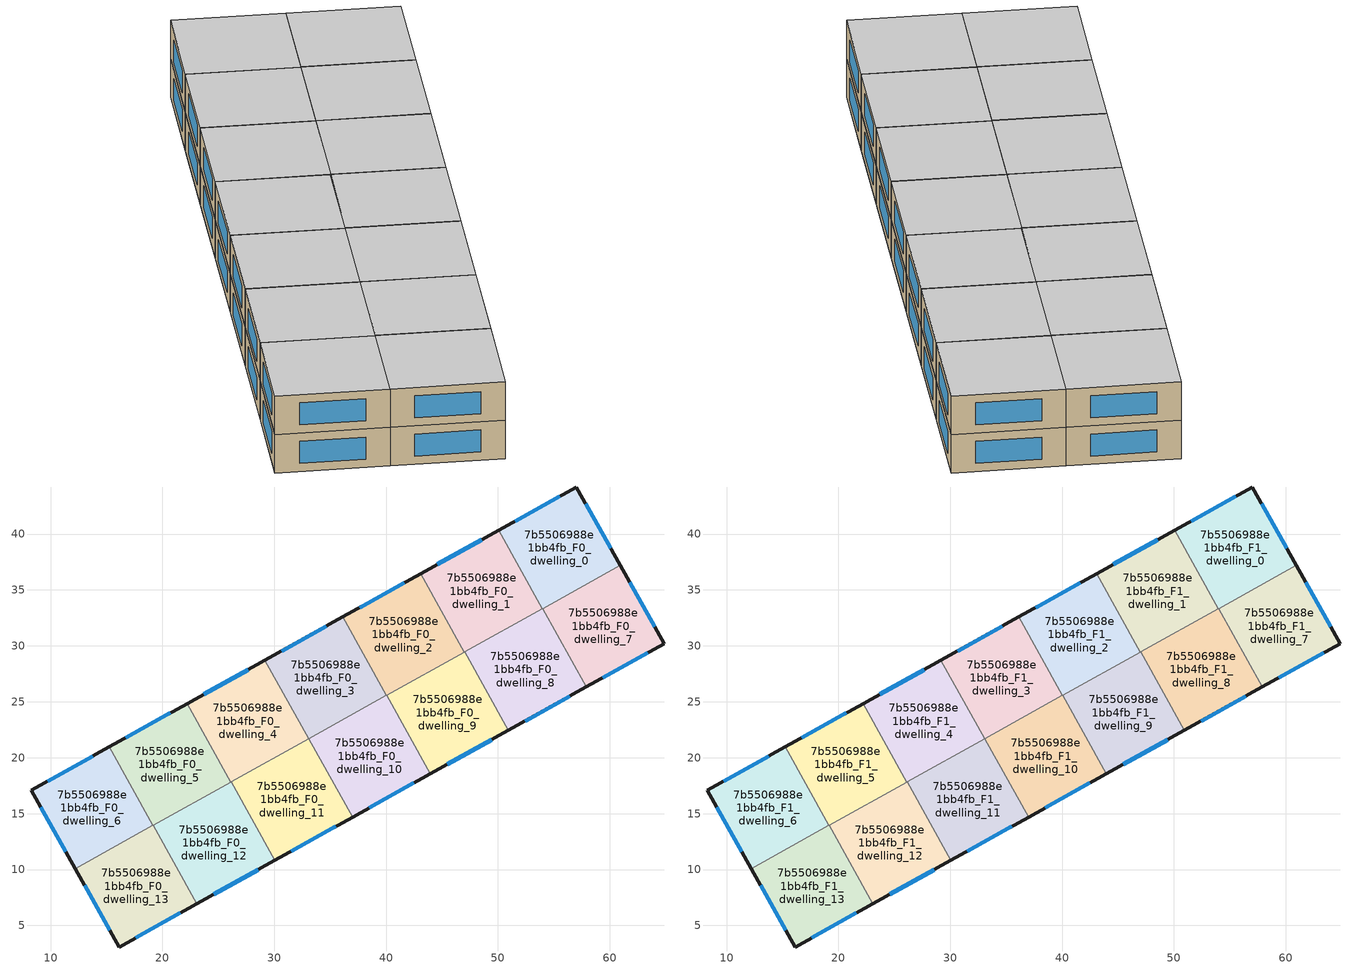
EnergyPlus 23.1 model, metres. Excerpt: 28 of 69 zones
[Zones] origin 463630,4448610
7b5506988e1bb4fb_F0_dwelling_0
 floor ground (EU_floor_Construction): 57.03,44.21 60.95,37.21 53.97,33.33 50.07,40.34 z0
 wall outside (EU_wall_Construction): 60.95,37.21 57.03,44.21 50.07,40.34 z0:3
 wall to 7b5506988e1bb4fb_F0_dwelling_1 (EU_wall_Construction): 50.07,40.34 53.97,33.33 z0:3
 wall to 7b5506988e1bb4fb_F0_dwelling_7 (EU_wall_Construction): 54,33.34 60.95,37.21 z0:3
 wall to 7b5506988e1bb4fb_F0_dwelling_8 (EU_wall_Construction): 53.97,33.33 54,33.34 z0:3
 window (EU_Window_Construction): 55.54,43.38 51.56,41.17 / 60.11,38.71 57.87,42.71 z0.64:2.36
7b5506988e1bb4fb_F0_dwelling_1
 floor ground (EU_floor_Construction): 50.07,40.34 53.97,33.33 47.01,29.45 43.1,36.46 z0
 wall outside (EU_wall_Construction): 50.07,40.34 43.1,36.46 z0:3
 wall to 7b5506988e1bb4fb_F0_dwelling_2 (EU_wall_Construction): 43.1,36.46 47.01,29.45 z0:3
 wall to 7b5506988e1bb4fb_F0_dwelling_8 (EU_wall_Construction): 47.03,29.46 53.97,33.33 z0:3
 wall to 7b5506988e1bb4fb_F0_dwelling_9 (EU_wall_Construction): 47.01,29.45 47.03,29.46 z0:3
 window (EU_Window_Construction): 48.58,39.51 44.59,37.29 z0.64:2.36
7b5506988e1bb4fb_F0_dwelling_10
 floor ground (EU_floor_Construction): 40.07,25.59 43.97,18.57 37.01,14.7 33.1,21.71 z0
 wall outside (EU_wall_Construction): 37.01,14.7 43.97,18.57 z0:3
 wall to 7b5506988e1bb4fb_F0_dwelling_9 (EU_wall_Construction): 43.97,18.57 40.07,25.59 z0:3
 wall to 7b5506988e1bb4fb_F0_dwelling_11 (EU_wall_Construction): 33.1,21.71 37.01,14.7 z0:3
 wall to 7b5506988e1bb4fb_F0_dwelling_3 (EU_wall_Construction): 40.04,25.57 33.1,21.71 z0:3
 wall to 7b5506988e1bb4fb_F0_dwelling_2 (EU_wall_Construction): 40.07,25.59 40.04,25.57 z0:3
 window (EU_Window_Construction): 38.5,15.53 42.48,17.74 z0.64:2.36
7b5506988e1bb4fb_F0_dwelling_11
 floor ground (EU_floor_Construction): 33.1,21.71 37.01,14.7 30.04,10.82 26.14,17.83 z0
 wall outside (EU_wall_Construction): 30.04,10.82 37.01,14.7 z0:3
 wall to 7b5506988e1bb4fb_F0_dwelling_12 (EU_wall_Construction): 26.14,17.83 30.04,10.82 z0:3
 wall to 7b5506988e1bb4fb_F0_dwelling_4 (EU_wall_Construction): 33.07,21.7 26.14,17.83 z0:3
 wall to 7b5506988e1bb4fb_F0_dwelling_3 (EU_wall_Construction): 33.1,21.71 33.08,21.7 z0:3
 window (EU_Window_Construction): 31.53,11.65 35.52,13.87 z0.64:2.36
7b5506988e1bb4fb_F0_dwelling_12
 floor ground (EU_floor_Construction): 26.14,17.83 30.04,10.82 23.08,6.94 19.17,13.96 z0
 wall outside (EU_wall_Construction): 23.08,6.94 30.04,10.82 z0:3
 wall to 7b5506988e1bb4fb_F0_dwelling_13 (EU_wall_Construction): 19.17,13.96 23.08,6.94 z0:3
 wall to 7b5506988e1bb4fb_F0_dwelling_5 (EU_wall_Construction): 26.11,17.82 19.17,13.96 z0:3
 wall to 7b5506988e1bb4fb_F0_dwelling_4 (EU_wall_Construction): 26.14,17.83 26.11,17.82 z0:3
 window (EU_Window_Construction): 24.57,7.77 28.55,9.99 z0.64:2.36
7b5506988e1bb4fb_F0_dwelling_13
 floor ground (EU_floor_Construction): 19.17,13.96 23.08,6.94 16.12,3.07 12.2,10.08 z0
 wall outside (EU_wall_Construction): 12.2,10.08 16.12,3.07 23.08,6.94 z0:3
 wall to 7b5506988e1bb4fb_F0_dwelling_6 (EU_wall_Construction): 19.15,13.95 12.2,10.08 z0:3
 wall to 7b5506988e1bb4fb_F0_dwelling_5 (EU_wall_Construction): 19.17,13.96 19.15,13.95 z0:3
 window (EU_Window_Construction): 17.61,3.9 21.59,6.11 / 13.04,8.57 15.28,4.57 z0.64:2.36
7b5506988e1bb4fb_F0_dwelling_2
 floor ground (EU_floor_Construction): 43.1,36.46 47.01,29.45 40.04,25.57 36.14,32.59 z0
 wall outside (EU_wall_Construction): 43.1,36.46 36.14,32.59 z0:3
 wall to 7b5506988e1bb4fb_F0_dwelling_9 (EU_wall_Construction): 40.07,25.59 47.01,29.45 z0:3
 wall to 7b5506988e1bb4fb_F0_dwelling_3 (EU_wall_Construction): 36.14,32.59 40.04,25.57 z0:3
 window (EU_Window_Construction): 41.61,35.63 37.63,33.42 z0.64:2.36
7b5506988e1bb4fb_F0_dwelling_3
 floor ground (EU_floor_Construction): 36.14,32.59 40.04,25.57 33.08,21.7 29.17,28.71 z0
 wall outside (EU_wall_Construction): 36.14,32.59 29.17,28.71 z0:3
 wall to 7b5506988e1bb4fb_F0_dwelling_4 (EU_wall_Construction): 29.17,28.71 33.08,21.7 z0:3
 window (EU_Window_Construction): 34.64,31.76 30.66,29.54 z0.64:2.36
7b5506988e1bb4fb_F0_dwelling_4
 floor ground (EU_floor_Construction): 29.17,28.71 33.08,21.7 26.11,17.82 22.21,24.84 z0
 wall outside (EU_wall_Construction): 29.17,28.71 22.21,24.84 z0:3
 wall to 7b5506988e1bb4fb_F0_dwelling_5 (EU_wall_Construction): 22.21,24.84 26.11,17.82 z0:3
 window (EU_Window_Construction): 27.68,27.88 23.7,25.67 z0.64:2.36
7b5506988e1bb4fb_F0_dwelling_5
 floor ground (EU_floor_Construction): 22.21,24.84 26.11,17.82 19.15,13.95 15.24,20.96 z0
 wall outside (EU_wall_Construction): 22.21,24.84 15.24,20.96 z0:3
 wall to 7b5506988e1bb4fb_F0_dwelling_6 (EU_wall_Construction): 15.24,20.96 19.15,13.95 z0:3
 window (EU_Window_Construction): 20.72,24.01 16.74,21.79 z0.64:2.36
7b5506988e1bb4fb_F0_dwelling_6
 floor ground (EU_floor_Construction): 15.24,20.96 19.15,13.95 12.2,10.08 8.27,17.08 z0
 wall outside (EU_wall_Construction): 15.24,20.96 8.27,17.08 12.2,10.08 z0:3
 window (EU_Window_Construction): 9.11,15.58 11.36,11.58 / 13.75,20.13 9.77,17.91 z0.64:2.36
7b5506988e1bb4fb_F0_dwelling_7
 floor ground (EU_floor_Construction): 60.95,37.21 64.88,30.21 57.9,26.33 54,33.34 z0
 wall outside (EU_wall_Construction): 57.9,26.33 64.88,30.21 60.95,37.21 z0:3
 wall to 7b5506988e1bb4fb_F0_dwelling_8 (EU_wall_Construction): 54,33.34 57.9,26.33 z0:3
 window (EU_Window_Construction): 64.04,31.71 61.79,35.71 / 59.4,27.16 63.38,29.38 z0.64:2.36
7b5506988e1bb4fb_F0_dwelling_8
 floor ground (EU_floor_Construction): 54,33.34 57.9,26.33 50.94,22.45 47.03,29.46 z0
 wall outside (EU_wall_Construction): 50.94,22.45 57.9,26.33 z0:3
 wall to 7b5506988e1bb4fb_F0_dwelling_9 (EU_wall_Construction): 47.03,29.46 50.94,22.45 z0:3
 window (EU_Window_Construction): 52.43,23.28 56.41,25.5 z0.64:2.36
7b5506988e1bb4fb_F0_dwelling_9
 floor ground (EU_floor_Construction): 47.03,29.46 50.94,22.45 43.97,18.57 40.07,25.59 z0
 wall outside (EU_wall_Construction): 43.97,18.57 50.94,22.45 z0:3
 window (EU_Window_Construction): 45.46,19.4 49.45,21.62 z0.64:2.36
7b5506988e1bb4fb_F1_dwelling_0
 floor to 7b5506988e1bb4fb_F0_dwelling_0 (EU_floor_Construction): 57.03,44.21 60.95,37.21 53.97,33.33 50.07,40.34 z3
 wall outside (EU_wall_Construction): 60.95,37.21 57.03,44.21 50.07,40.34 z3:6
 wall to 7b5506988e1bb4fb_F1_dwelling_1 (EU_wall_Construction): 50.07,40.34 53.97,33.33 z3:6
 wall to 7b5506988e1bb4fb_F1_dwelling_7 (EU_wall_Construction): 54,33.34 60.95,37.21 z3:6
 wall to 7b5506988e1bb4fb_F1_dwelling_8 (EU_wall_Construction): 53.97,33.33 54,33.34 z3:6
 window (EU_Window_Construction): 55.54,43.38 51.56,41.17 / 60.11,38.71 57.87,42.71 z3.64:5.36
 ceiling to 7b5506988e1bb4fb_F2_dwelling_0 (EU_floor_Construction): 60.95,37.21 57.03,44.21 50.07,40.34 53.97,33.33 z6
7b5506988e1bb4fb_F1_dwelling_1
 floor to 7b5506988e1bb4fb_F0_dwelling_1 (EU_floor_Construction): 50.07,40.34 53.97,33.33 47.01,29.45 43.1,36.46 z3
 wall outside (EU_wall_Construction): 50.07,40.34 43.1,36.46 z3:6
 wall to 7b5506988e1bb4fb_F1_dwelling_2 (EU_wall_Construction): 43.1,36.46 47.01,29.45 z3:6
 wall to 7b5506988e1bb4fb_F1_dwelling_8 (EU_wall_Construction): 47.03,29.46 53.97,33.33 z3:6
 wall to 7b5506988e1bb4fb_F1_dwelling_9 (EU_wall_Construction): 47.01,29.45 47.03,29.46 z3:6
 window (EU_Window_Construction): 48.58,39.51 44.59,37.29 z3.64:5.36
 ceiling to 7b5506988e1bb4fb_F2_dwelling_1 (EU_floor_Construction): 53.97,33.33 50.07,40.34 43.1,36.46 47.01,29.45 z6
7b5506988e1bb4fb_F1_dwelling_10
 floor to 7b5506988e1bb4fb_F0_dwelling_10 (EU_floor_Construction): 40.07,25.59 43.97,18.57 37.01,14.7 33.1,21.71 z3
 wall outside (EU_wall_Construction): 37.01,14.7 43.97,18.57 z3:6
 wall to 7b5506988e1bb4fb_F1_dwelling_9 (EU_wall_Construction): 43.97,18.57 40.07,25.59 z3:6
 wall to 7b5506988e1bb4fb_F1_dwelling_11 (EU_wall_Construction): 33.1,21.71 37.01,14.7 z3:6
 wall to 7b5506988e1bb4fb_F1_dwelling_3 (EU_wall_Construction): 40.04,25.57 33.1,21.71 z3:6
 wall to 7b5506988e1bb4fb_F1_dwelling_2 (EU_wall_Construction): 40.07,25.59 40.04,25.57 z3:6
 window (EU_Window_Construction): 38.5,15.53 42.48,17.74 z3.64:5.36
 ceiling to 7b5506988e1bb4fb_F2_dwelling_10 (EU_floor_Construction): 43.97,18.57 40.07,25.59 33.1,21.71 37.01,14.7 z6
7b5506988e1bb4fb_F1_dwelling_11
 floor to 7b5506988e1bb4fb_F0_dwelling_11 (EU_floor_Construction): 33.1,21.71 37.01,14.7 30.04,10.82 26.14,17.83 z3
 wall outside (EU_wall_Construction): 30.04,10.82 37.01,14.7 z3:6
 wall to 7b5506988e1bb4fb_F1_dwelling_12 (EU_wall_Construction): 26.14,17.83 30.04,10.82 z3:6
 wall to 7b5506988e1bb4fb_F1_dwelling_4 (EU_wall_Construction): 33.07,21.7 26.14,17.83 z3:6
 wall to 7b5506988e1bb4fb_F1_dwelling_3 (EU_wall_Construction): 33.1,21.71 33.08,21.7 z3:6
 window (EU_Window_Construction): 31.53,11.65 35.52,13.87 z3.64:5.36
 ceiling to 7b5506988e1bb4fb_F2_dwelling_11 (EU_floor_Construction): 37.01,14.7 33.1,21.71 26.14,17.83 30.04,10.82 z6
7b5506988e1bb4fb_F1_dwelling_12
 floor to 7b5506988e1bb4fb_F0_dwelling_12 (EU_floor_Construction): 26.14,17.83 30.04,10.82 23.08,6.94 19.17,13.96 z3
 wall outside (EU_wall_Construction): 23.08,6.94 30.04,10.82 z3:6
 wall to 7b5506988e1bb4fb_F1_dwelling_13 (EU_wall_Construction): 19.17,13.96 23.08,6.94 z3:6
 wall to 7b5506988e1bb4fb_F1_dwelling_5 (EU_wall_Construction): 26.11,17.82 19.17,13.96 z3:6
 wall to 7b5506988e1bb4fb_F1_dwelling_4 (EU_wall_Construction): 26.14,17.83 26.11,17.82 z3:6
 window (EU_Window_Construction): 24.57,7.77 28.55,9.99 z3.64:5.36
 ceiling to 7b5506988e1bb4fb_F2_dwelling_12 (EU_floor_Construction): 30.04,10.82 26.14,17.83 19.17,13.96 23.08,6.94 z6
7b5506988e1bb4fb_F1_dwelling_13
 floor to 7b5506988e1bb4fb_F0_dwelling_13 (EU_floor_Construction): 19.17,13.96 23.08,6.94 16.12,3.07 12.2,10.08 z3
 wall outside (EU_wall_Construction): 12.2,10.08 16.12,3.07 23.08,6.94 z3:6
 wall to 7b5506988e1bb4fb_F1_dwelling_6 (EU_wall_Construction): 19.15,13.95 12.2,10.08 z3:6
 wall to 7b5506988e1bb4fb_F1_dwelling_5 (EU_wall_Construction): 19.17,13.96 19.15,13.95 z3:6
 window (EU_Window_Construction): 17.61,3.9 21.59,6.11 / 13.04,8.57 15.28,4.57 z3.64:5.36
 ceiling to 7b5506988e1bb4fb_F2_dwelling_13 (EU_floor_Construction): 23.08,6.94 19.17,13.96 12.2,10.08 16.12,3.07 z6
7b5506988e1bb4fb_F1_dwelling_2
 floor to 7b5506988e1bb4fb_F0_dwelling_2 (EU_floor_Construction): 43.1,36.46 47.01,29.45 40.04,25.57 36.14,32.59 z3
 wall outside (EU_wall_Construction): 43.1,36.46 36.14,32.59 z3:6
 wall to 7b5506988e1bb4fb_F1_dwelling_9 (EU_wall_Construction): 40.07,25.59 47.01,29.45 z3:6
 wall to 7b5506988e1bb4fb_F1_dwelling_3 (EU_wall_Construction): 36.14,32.59 40.04,25.57 z3:6
 window (EU_Window_Construction): 41.61,35.63 37.63,33.42 z3.64:5.36
 ceiling to 7b5506988e1bb4fb_F2_dwelling_2 (EU_floor_Construction): 47.01,29.45 43.1,36.46 36.14,32.59 40.04,25.57 z6
7b5506988e1bb4fb_F1_dwelling_3
 floor to 7b5506988e1bb4fb_F0_dwelling_3 (EU_floor_Construction): 36.14,32.59 40.04,25.57 33.08,21.7 29.17,28.71 z3
 wall outside (EU_wall_Construction): 36.14,32.59 29.17,28.71 z3:6
 wall to 7b5506988e1bb4fb_F1_dwelling_4 (EU_wall_Construction): 29.17,28.71 33.08,21.7 z3:6
 window (EU_Window_Construction): 34.64,31.76 30.66,29.54 z3.64:5.36
 ceiling to 7b5506988e1bb4fb_F2_dwelling_3 (EU_floor_Construction): 40.04,25.57 36.14,32.59 29.17,28.71 33.08,21.7 z6
7b5506988e1bb4fb_F1_dwelling_4
 floor to 7b5506988e1bb4fb_F0_dwelling_4 (EU_floor_Construction): 29.17,28.71 33.08,21.7 26.11,17.82 22.21,24.84 z3
 wall outside (EU_wall_Construction): 29.17,28.71 22.21,24.84 z3:6
 wall to 7b5506988e1bb4fb_F1_dwelling_5 (EU_wall_Construction): 22.21,24.84 26.11,17.82 z3:6
 window (EU_Window_Construction): 27.68,27.88 23.7,25.67 z3.64:5.36
 ceiling to 7b5506988e1bb4fb_F2_dwelling_4 (EU_floor_Construction): 33.08,21.7 29.17,28.71 22.21,24.84 26.11,17.82 z6
7b5506988e1bb4fb_F1_dwelling_5
 floor to 7b5506988e1bb4fb_F0_dwelling_5 (EU_floor_Construction): 22.21,24.84 26.11,17.82 19.15,13.95 15.24,20.96 z3
 wall outside (EU_wall_Construction): 22.21,24.84 15.24,20.96 z3:6
 wall to 7b5506988e1bb4fb_F1_dwelling_6 (EU_wall_Construction): 15.24,20.96 19.15,13.95 z3:6
 window (EU_Window_Construction): 20.72,24.01 16.74,21.79 z3.64:5.36
 ceiling to 7b5506988e1bb4fb_F2_dwelling_5 (EU_floor_Construction): 26.11,17.82 22.21,24.84 15.24,20.96 19.15,13.95 z6
7b5506988e1bb4fb_F1_dwelling_6
 floor to 7b5506988e1bb4fb_F0_dwelling_6 (EU_floor_Construction): 15.24,20.96 19.15,13.95 12.2,10.08 8.27,17.08 z3
 wall outside (EU_wall_Construction): 15.24,20.96 8.27,17.08 12.2,10.08 z3:6
 window (EU_Window_Construction): 9.11,15.58 11.36,11.58 / 13.75,20.13 9.77,17.91 z3.64:5.36
 ceiling to 7b5506988e1bb4fb_F2_dwelling_6 (EU_floor_Construction): 19.15,13.95 15.24,20.96 8.27,17.08 12.2,10.08 z6
7b5506988e1bb4fb_F1_dwelling_7
 floor to 7b5506988e1bb4fb_F0_dwelling_7 (EU_floor_Construction): 60.95,37.21 64.88,30.21 57.9,26.33 54,33.34 z3
 wall outside (EU_wall_Construction): 57.9,26.33 64.88,30.21 60.95,37.21 z3:6
 wall to 7b5506988e1bb4fb_F1_dwelling_8 (EU_wall_Construction): 54,33.34 57.9,26.33 z3:6
 window (EU_Window_Construction): 64.04,31.71 61.79,35.71 / 59.4,27.16 63.38,29.38 z3.64:5.36
 ceiling to 7b5506988e1bb4fb_F2_dwelling_7 (EU_floor_Construction): 64.88,30.21 60.95,37.21 54,33.34 57.9,26.33 z6
7b5506988e1bb4fb_F1_dwelling_8
 floor to 7b5506988e1bb4fb_F0_dwelling_8 (EU_floor_Construction): 54,33.34 57.9,26.33 50.94,22.45 47.03,29.46 z3
 wall outside (EU_wall_Construction): 50.94,22.45 57.9,26.33 z3:6
 wall to 7b5506988e1bb4fb_F1_dwelling_9 (EU_wall_Construction): 47.03,29.46 50.94,22.45 z3:6
 window (EU_Window_Construction): 52.43,23.28 56.41,25.5 z3.64:5.36
 ceiling to 7b5506988e1bb4fb_F2_dwelling_8 (EU_floor_Construction): 57.9,26.33 54,33.34 47.03,29.46 50.94,22.45 z6
7b5506988e1bb4fb_F1_dwelling_9
 floor to 7b5506988e1bb4fb_F0_dwelling_9 (EU_floor_Construction): 47.03,29.46 50.94,22.45 43.97,18.57 40.07,25.59 z3
 wall outside (EU_wall_Construction): 43.97,18.57 50.94,22.45 z3:6
 window (EU_Window_Construction): 45.46,19.4 49.45,21.62 z3.64:5.36
 ceiling to 7b5506988e1bb4fb_F2_dwelling_9 (EU_floor_Construction): 50.94,22.45 47.03,29.46 40.07,25.59 43.97,18.57 z6
[Building]
EU S2 Campaign: North Axis=0; Terrain=City; Solar Distribution=FullExterior
[Site:Location]
Yerevan-Zvartnots.Intl.AP: Latitude=40.15; Longitude=44.383; Time Zone=4; Elevation=854
[SizingPeriod:WeatherFileDays]
AnnualSizingPeriod: Begin Month=1; Begin Day of Month=1; End Month=12; End Day of Month=31; Day of Week for Start Day=Monday; Use Weather File Daylight Saving Period=No; Use Weather File Rain and Snow Indicators=No
[MATERIAL]
EU_InternalMass_Material: Roughness=MediumRough; Thickness=0.1; Conductivity=1; Density=1800; Specific Heat=900; Thermal Absorptance=0.9; Solar Absorptance=0.7; Visible Absorptance=0.7
[MATERIAL:NOMASS] Roughness=MediumRough; Thermal Absorptance=0.9; Solar Absorptance=0.7; Visible Absorptance=0.7
Name | Thermal Resistance
EU_wall_NoMass | 1.05043
EU_floor_NoMass | 0.478065
[WINDOWMATERIAL:SIMPLEGLAZINGSYSTEM]
EU_Window_SimpleGlazing: UFactor=2.5566; Solar Heat Gain Coefficient=0.75; Visible Transmittance=0.75
[CONSTRUCTION]
EU_wall_Construction: EU_wall_NoMass
EU_floor_Construction: EU_floor_NoMass
EU_Window_Construction: EU_Window_SimpleGlazing
EU_InternalMass_Construction: EU_InternalMass_Material
[ZONE] Type=1; Multiplier=1; Ceiling Height=autocalculate; Floor Area=autocalculate; Part of Total Floor Area=Yes
Name | Volume
7b5506988e1bb4fb_F0_dwelling_0; 7b5506988e1bb4fb_F1_dwelling_0 | 191.973
7b5506988e1bb4fb_F0_dwelling_1; 7b5506988e1bb4fb_F1_dwelling_1; 7b5506988e1bb4fb_F0_dwelling_12; 7b5506988e1bb4fb_F1_dwelling_12 | 191.986
7b5506988e1bb4fb_F0_dwelling_10; 7b5506988e1bb4fb_F1_dwelling_10; 7b5506988e1bb4fb_F0_dwelling_8; 7b5506988e1bb4fb_F1_dwelling_8 | 192.002
7b5506988e1bb4fb_F0_dwelling_11; 7b5506988e1bb4fb_F1_dwelling_11; 7b5506988e1bb4fb_F0_dwelling_6; 7b5506988e1bb4fb_F1_dwelling_6 | 191.981
7b5506988e1bb4fb_F0_dwelling_13; 7b5506988e1bb4fb_F1_dwelling_13 | 191.993
7b5506988e1bb4fb_F0_dwelling_2; 7b5506988e1bb4fb_F1_dwelling_2 | 191.97
7b5506988e1bb4fb_F0_dwelling_3; 7b5506988e1bb4fb_F1_dwelling_3 | 191.991
7b5506988e1bb4fb_F0_dwelling_4; 7b5506988e1bb4fb_F1_dwelling_4 | 191.953
7b5506988e1bb4fb_F0_dwelling_5; 7b5506988e1bb4fb_F1_dwelling_5 | 191.958
7b5506988e1bb4fb_F0_dwelling_7; 7b5506988e1bb4fb_F1_dwelling_7 | 191.984
7b5506988e1bb4fb_F0_dwelling_9; 7b5506988e1bb4fb_F1_dwelling_9 | 191.969
[INTERNALMASS] Construction=EU_InternalMass_Construction
Name | Zone or ZoneList | Surface Area
7b5506988e1bb4fb_F0_dwelling_0_EU_InternalMass | 7b5506988e1bb4fb_F0_dwelling_0 | 63.9909
7b5506988e1bb4fb_F0_dwelling_1_EU_InternalMass | 7b5506988e1bb4fb_F0_dwelling_1 | 63.9954
7b5506988e1bb4fb_F0_dwelling_2_EU_InternalMass | 7b5506988e1bb4fb_F0_dwelling_2 | 63.9899
7b5506988e1bb4fb_F0_dwelling_3_EU_InternalMass | 7b5506988e1bb4fb_F0_dwelling_3 | 63.9968
7b5506988e1bb4fb_F0_dwelling_4_EU_InternalMass | 7b5506988e1bb4fb_F0_dwelling_4 | 63.9843
7b5506988e1bb4fb_F0_dwelling_5_EU_InternalMass | 7b5506988e1bb4fb_F0_dwelling_5 | 63.9858
7b5506988e1bb4fb_F0_dwelling_6_EU_InternalMass | 7b5506988e1bb4fb_F0_dwelling_6 | 63.9935
7b5506988e1bb4fb_F0_dwelling_7_EU_InternalMass | 7b5506988e1bb4fb_F0_dwelling_7 | 63.9946
7b5506988e1bb4fb_F0_dwelling_8_EU_InternalMass | 7b5506988e1bb4fb_F0_dwelling_8 | 64.0007
7b5506988e1bb4fb_F0_dwelling_9_EU_InternalMass | 7b5506988e1bb4fb_F0_dwelling_9 | 63.9898
7b5506988e1bb4fb_F0_dwelling_10_EU_InternalMass | 7b5506988e1bb4fb_F0_dwelling_10 | 64.0007
7b5506988e1bb4fb_F0_dwelling_11_EU_InternalMass | 7b5506988e1bb4fb_F0_dwelling_11 | 63.9937
7b5506988e1bb4fb_F0_dwelling_12_EU_InternalMass | 7b5506988e1bb4fb_F0_dwelling_12 | 63.9953
7b5506988e1bb4fb_F0_dwelling_13_EU_InternalMass | 7b5506988e1bb4fb_F0_dwelling_13 | 63.9977
7b5506988e1bb4fb_F1_dwelling_0_EU_InternalMass | 7b5506988e1bb4fb_F1_dwelling_0 | 63.9909
7b5506988e1bb4fb_F1_dwelling_1_EU_InternalMass | 7b5506988e1bb4fb_F1_dwelling_1 | 63.9954
7b5506988e1bb4fb_F1_dwelling_2_EU_InternalMass | 7b5506988e1bb4fb_F1_dwelling_2 | 63.9899
7b5506988e1bb4fb_F1_dwelling_3_EU_InternalMass | 7b5506988e1bb4fb_F1_dwelling_3 | 63.9968
7b5506988e1bb4fb_F1_dwelling_4_EU_InternalMass | 7b5506988e1bb4fb_F1_dwelling_4 | 63.9843
7b5506988e1bb4fb_F1_dwelling_5_EU_InternalMass | 7b5506988e1bb4fb_F1_dwelling_5 | 63.9858
7b5506988e1bb4fb_F1_dwelling_6_EU_InternalMass | 7b5506988e1bb4fb_F1_dwelling_6 | 63.9935
7b5506988e1bb4fb_F1_dwelling_7_EU_InternalMass | 7b5506988e1bb4fb_F1_dwelling_7 | 63.9946
7b5506988e1bb4fb_F1_dwelling_8_EU_InternalMass | 7b5506988e1bb4fb_F1_dwelling_8 | 64.0007
7b5506988e1bb4fb_F1_dwelling_9_EU_InternalMass | 7b5506988e1bb4fb_F1_dwelling_9 | 63.9898
7b5506988e1bb4fb_F1_dwelling_10_EU_InternalMass | 7b5506988e1bb4fb_F1_dwelling_10 | 64.0007
7b5506988e1bb4fb_F1_dwelling_11_EU_InternalMass | 7b5506988e1bb4fb_F1_dwelling_11 | 63.9937
7b5506988e1bb4fb_F1_dwelling_12_EU_InternalMass | 7b5506988e1bb4fb_F1_dwelling_12 | 63.9953
7b5506988e1bb4fb_F1_dwelling_13_EU_InternalMass | 7b5506988e1bb4fb_F1_dwelling_13 | 63.9977
[OTHEREQUIPMENT] Fuel Type=Electricity; Design Level Calculation Method=Watts/Area; Power per Zone Floor Area=1; Fraction Latent=0; Fraction Radiant=0; Fraction Lost=0; Carbon Dioxide Generation Rate=0; EndUse Subcategory=EU_Step8_InternalGains
Name | Zone or ZoneList or Space or SpaceList | Schedule
EU_Step8_InternalGain_7b5506988e1bb4fb_F0_dwelling_0_f000 | 7b5506988e1bb4fb_F0_dwelling_0 | EU_Step8_GainSchedule_7b5506988e1bb4fb_F0_dwelling_0_f000
EU_Step8_InternalGain_7b5506988e1bb4fb_F0_dwelling_1_f000 | 7b5506988e1bb4fb_F0_dwelling_1 | EU_Step8_GainSchedule_7b5506988e1bb4fb_F0_dwelling_1_f000
EU_Step8_InternalGain_7b5506988e1bb4fb_F0_dwelling_2_f000 | 7b5506988e1bb4fb_F0_dwelling_2 | EU_Step8_GainSchedule_7b5506988e1bb4fb_F0_dwelling_2_f000
EU_Step8_InternalGain_7b5506988e1bb4fb_F0_dwelling_3_f000 | 7b5506988e1bb4fb_F0_dwelling_3 | EU_Step8_GainSchedule_7b5506988e1bb4fb_F0_dwelling_3_f000
EU_Step8_InternalGain_7b5506988e1bb4fb_F0_dwelling_4_f000 | 7b5506988e1bb4fb_F0_dwelling_4 | EU_Step8_GainSchedule_7b5506988e1bb4fb_F0_dwelling_4_f000
EU_Step8_InternalGain_7b5506988e1bb4fb_F0_dwelling_5_f000 | 7b5506988e1bb4fb_F0_dwelling_5 | EU_Step8_GainSchedule_7b5506988e1bb4fb_F0_dwelling_5_f000
EU_Step8_InternalGain_7b5506988e1bb4fb_F0_dwelling_6_f000 | 7b5506988e1bb4fb_F0_dwelling_6 | EU_Step8_GainSchedule_7b5506988e1bb4fb_F0_dwelling_6_f000
EU_Step8_InternalGain_7b5506988e1bb4fb_F0_dwelling_7_f000 | 7b5506988e1bb4fb_F0_dwelling_7 | EU_Step8_GainSchedule_7b5506988e1bb4fb_F0_dwelling_7_f000
EU_Step8_InternalGain_7b5506988e1bb4fb_F0_dwelling_8_f000 | 7b5506988e1bb4fb_F0_dwelling_8 | EU_Step8_GainSchedule_7b5506988e1bb4fb_F0_dwelling_8_f000
EU_Step8_InternalGain_7b5506988e1bb4fb_F0_dwelling_9_f000 | 7b5506988e1bb4fb_F0_dwelling_9 | EU_Step8_GainSchedule_7b5506988e1bb4fb_F0_dwelling_9_f000
EU_Step8_InternalGain_7b5506988e1bb4fb_F0_dwelling_10_f000 | 7b5506988e1bb4fb_F0_dwelling_10 | EU_Step8_GainSchedule_7b5506988e1bb4fb_F0_dwelling_10_f000
EU_Step8_InternalGain_7b5506988e1bb4fb_F0_dwelling_11_f000 | 7b5506988e1bb4fb_F0_dwelling_11 | EU_Step8_GainSchedule_7b5506988e1bb4fb_F0_dwelling_11_f000
EU_Step8_InternalGain_7b5506988e1bb4fb_F0_dwelling_12_f000 | 7b5506988e1bb4fb_F0_dwelling_12 | EU_Step8_GainSchedule_7b5506988e1bb4fb_F0_dwelling_12_f000
EU_Step8_InternalGain_7b5506988e1bb4fb_F0_dwelling_13_f000 | 7b5506988e1bb4fb_F0_dwelling_13 | EU_Step8_GainSchedule_7b5506988e1bb4fb_F0_dwelling_13_f000
EU_Step8_InternalGain_7b5506988e1bb4fb_F1_dwelling_0_f000 | 7b5506988e1bb4fb_F1_dwelling_0 | EU_Step8_GainSchedule_7b5506988e1bb4fb_F1_dwelling_0_f000
EU_Step8_InternalGain_7b5506988e1bb4fb_F1_dwelling_1_f000 | 7b5506988e1bb4fb_F1_dwelling_1 | EU_Step8_GainSchedule_7b5506988e1bb4fb_F1_dwelling_1_f000
EU_Step8_InternalGain_7b5506988e1bb4fb_F1_dwelling_2_f000 | 7b5506988e1bb4fb_F1_dwelling_2 | EU_Step8_GainSchedule_7b5506988e1bb4fb_F1_dwelling_2_f000
EU_Step8_InternalGain_7b5506988e1bb4fb_F1_dwelling_3_f000 | 7b5506988e1bb4fb_F1_dwelling_3 | EU_Step8_GainSchedule_7b5506988e1bb4fb_F1_dwelling_3_f000
EU_Step8_InternalGain_7b5506988e1bb4fb_F1_dwelling_4_f000 | 7b5506988e1bb4fb_F1_dwelling_4 | EU_Step8_GainSchedule_7b5506988e1bb4fb_F1_dwelling_4_f000
EU_Step8_InternalGain_7b5506988e1bb4fb_F1_dwelling_5_f000 | 7b5506988e1bb4fb_F1_dwelling_5 | EU_Step8_GainSchedule_7b5506988e1bb4fb_F1_dwelling_5_f000
EU_Step8_InternalGain_7b5506988e1bb4fb_F1_dwelling_6_f000 | 7b5506988e1bb4fb_F1_dwelling_6 | EU_Step8_GainSchedule_7b5506988e1bb4fb_F1_dwelling_6_f000
EU_Step8_InternalGain_7b5506988e1bb4fb_F1_dwelling_7_f000 | 7b5506988e1bb4fb_F1_dwelling_7 | EU_Step8_GainSchedule_7b5506988e1bb4fb_F1_dwelling_7_f000
EU_Step8_InternalGain_7b5506988e1bb4fb_F1_dwelling_8_f000 | 7b5506988e1bb4fb_F1_dwelling_8 | EU_Step8_GainSchedule_7b5506988e1bb4fb_F1_dwelling_8_f000
EU_Step8_InternalGain_7b5506988e1bb4fb_F1_dwelling_9_f000 | 7b5506988e1bb4fb_F1_dwelling_9 | EU_Step8_GainSchedule_7b5506988e1bb4fb_F1_dwelling_9_f000
EU_Step8_InternalGain_7b5506988e1bb4fb_F1_dwelling_10_f000 | 7b5506988e1bb4fb_F1_dwelling_10 | EU_Step8_GainSchedule_7b5506988e1bb4fb_F1_dwelling_10_f000
EU_Step8_InternalGain_7b5506988e1bb4fb_F1_dwelling_11_f000 | 7b5506988e1bb4fb_F1_dwelling_11 | EU_Step8_GainSchedule_7b5506988e1bb4fb_F1_dwelling_11_f000
EU_Step8_InternalGain_7b5506988e1bb4fb_F1_dwelling_12_f000 | 7b5506988e1bb4fb_F1_dwelling_12 | EU_Step8_GainSchedule_7b5506988e1bb4fb_F1_dwelling_12_f000
EU_Step8_InternalGain_7b5506988e1bb4fb_F1_dwelling_13_f000 | 7b5506988e1bb4fb_F1_dwelling_13 | EU_Step8_GainSchedule_7b5506988e1bb4fb_F1_dwelling_13_f000
[ZONEVENTILATION:DESIGNFLOWRATE] Schedule=EU_AlwaysOn; Design Flow Rate Calculation Method=AirChanges/Hour; Air Changes per Hour=0.557805; Ventilation Type=Natural; Fan Pressure Rise=0; Fan Total Efficiency=1; Constant Term Coefficient=1; Temperature Term Coefficient=0; Velocity Term Coefficient=0; Velocity Squared Term Coefficient=0; Minimum Indoor Temperature=-100; Maximum Indoor Temperature=100; Delta Temperature=-100; Minimum Outdoor Temperature=-100; Maximum Outdoor Temperature=100; Maximum Wind Speed=40
Name | Zone or ZoneList or Space or SpaceList
EU_ConstantAir_7b5506988e1bb4fb_F0_dwelling_0 | 7b5506988e1bb4fb_F0_dwelling_0
EU_ConstantAir_7b5506988e1bb4fb_F0_dwelling_1 | 7b5506988e1bb4fb_F0_dwelling_1
EU_ConstantAir_7b5506988e1bb4fb_F0_dwelling_2 | 7b5506988e1bb4fb_F0_dwelling_2
EU_ConstantAir_7b5506988e1bb4fb_F0_dwelling_3 | 7b5506988e1bb4fb_F0_dwelling_3
EU_ConstantAir_7b5506988e1bb4fb_F0_dwelling_4 | 7b5506988e1bb4fb_F0_dwelling_4
EU_ConstantAir_7b5506988e1bb4fb_F0_dwelling_5 | 7b5506988e1bb4fb_F0_dwelling_5
EU_ConstantAir_7b5506988e1bb4fb_F0_dwelling_6 | 7b5506988e1bb4fb_F0_dwelling_6
EU_ConstantAir_7b5506988e1bb4fb_F0_dwelling_7 | 7b5506988e1bb4fb_F0_dwelling_7
EU_ConstantAir_7b5506988e1bb4fb_F0_dwelling_8 | 7b5506988e1bb4fb_F0_dwelling_8
EU_ConstantAir_7b5506988e1bb4fb_F0_dwelling_9 | 7b5506988e1bb4fb_F0_dwelling_9
EU_ConstantAir_7b5506988e1bb4fb_F0_dwelling_10 | 7b5506988e1bb4fb_F0_dwelling_10
EU_ConstantAir_7b5506988e1bb4fb_F0_dwelling_11 | 7b5506988e1bb4fb_F0_dwelling_11
EU_ConstantAir_7b5506988e1bb4fb_F0_dwelling_12 | 7b5506988e1bb4fb_F0_dwelling_12
EU_ConstantAir_7b5506988e1bb4fb_F0_dwelling_13 | 7b5506988e1bb4fb_F0_dwelling_13
EU_ConstantAir_7b5506988e1bb4fb_F1_dwelling_0 | 7b5506988e1bb4fb_F1_dwelling_0
EU_ConstantAir_7b5506988e1bb4fb_F1_dwelling_1 | 7b5506988e1bb4fb_F1_dwelling_1
EU_ConstantAir_7b5506988e1bb4fb_F1_dwelling_2 | 7b5506988e1bb4fb_F1_dwelling_2
EU_ConstantAir_7b5506988e1bb4fb_F1_dwelling_3 | 7b5506988e1bb4fb_F1_dwelling_3
EU_ConstantAir_7b5506988e1bb4fb_F1_dwelling_4 | 7b5506988e1bb4fb_F1_dwelling_4
EU_ConstantAir_7b5506988e1bb4fb_F1_dwelling_5 | 7b5506988e1bb4fb_F1_dwelling_5
EU_ConstantAir_7b5506988e1bb4fb_F1_dwelling_6 | 7b5506988e1bb4fb_F1_dwelling_6
EU_ConstantAir_7b5506988e1bb4fb_F1_dwelling_7 | 7b5506988e1bb4fb_F1_dwelling_7
EU_ConstantAir_7b5506988e1bb4fb_F1_dwelling_8 | 7b5506988e1bb4fb_F1_dwelling_8
EU_ConstantAir_7b5506988e1bb4fb_F1_dwelling_9 | 7b5506988e1bb4fb_F1_dwelling_9
EU_ConstantAir_7b5506988e1bb4fb_F1_dwelling_10 | 7b5506988e1bb4fb_F1_dwelling_10
EU_ConstantAir_7b5506988e1bb4fb_F1_dwelling_11 | 7b5506988e1bb4fb_F1_dwelling_11
EU_ConstantAir_7b5506988e1bb4fb_F1_dwelling_12 | 7b5506988e1bb4fb_F1_dwelling_12
EU_ConstantAir_7b5506988e1bb4fb_F1_dwelling_13 | 7b5506988e1bb4fb_F1_dwelling_13
[HVACTEMPLATE:THERMOSTAT] Constant Heating Setpoint=20; Constant Cooling Setpoint=50
EU_HeatOnly_7b5506988e1bb4fb_F0_dwelling_0; EU_HeatOnly_7b5506988e1bb4fb_F0_dwelling_1; EU_HeatOnly_7b5506988e1bb4fb_F0_dwelling_2; EU_HeatOnly_7b5506988e1bb4fb_F0_dwelling_3; EU_HeatOnly_7b5506988e1bb4fb_F0_dwelling_4; EU_HeatOnly_7b5506988e1bb4fb_F0_dwelling_5; EU_HeatOnly_7b5506988e1bb4fb_F0_dwelling_6; EU_HeatOnly_7b5506988e1bb4fb_F0_dwelling_7; EU_HeatOnly_7b5506988e1bb4fb_F0_dwelling_8; EU_HeatOnly_7b5506988e1bb4fb_F0_dwelling_9; EU_HeatOnly_7b5506988e1bb4fb_F0_dwelling_10; EU_HeatOnly_7b5506988e1bb4fb_F0_dwelling_11; EU_HeatOnly_7b5506988e1bb4fb_F0_dwelling_12; EU_HeatOnly_7b5506988e1bb4fb_F0_dwelling_13; EU_HeatOnly_7b5506988e1bb4fb_F1_dwelling_0; EU_HeatOnly_7b5506988e1bb4fb_F1_dwelling_1; EU_HeatOnly_7b5506988e1bb4fb_F1_dwelling_2; EU_HeatOnly_7b5506988e1bb4fb_F1_dwelling_3; EU_HeatOnly_7b5506988e1bb4fb_F1_dwelling_4; EU_HeatOnly_7b5506988e1bb4fb_F1_dwelling_5; EU_HeatOnly_7b5506988e1bb4fb_F1_dwelling_6; EU_HeatOnly_7b5506988e1bb4fb_F1_dwelling_7; EU_HeatOnly_7b5506988e1bb4fb_F1_dwelling_8; EU_HeatOnly_7b5506988e1bb4fb_F1_dwelling_9; EU_HeatOnly_7b5506988e1bb4fb_F1_dwelling_10; EU_HeatOnly_7b5506988e1bb4fb_F1_dwelling_11; EU_HeatOnly_7b5506988e1bb4fb_F1_dwelling_12; EU_HeatOnly_7b5506988e1bb4fb_F1_dwelling_13; EU_HeatOnly_7b5506988e1bb4fb_F2_dwelling_0; EU_HeatOnly_7b5506988e1bb4fb_F2_dwelling_1; EU_HeatOnly_7b5506988e1bb4fb_F2_dwelling_2; EU_HeatOnly_7b5506988e1bb4fb_F2_dwelling_3; EU_HeatOnly_7b5506988e1bb4fb_F2_dwelling_4; EU_HeatOnly_7b5506988e1bb4fb_F2_dwelling_5; EU_HeatOnly_7b5506988e1bb4fb_F2_dwelling_6; EU_HeatOnly_7b5506988e1bb4fb_F2_dwelling_7; EU_HeatOnly_7b5506988e1bb4fb_F2_dwelling_8; EU_HeatOnly_7b5506988e1bb4fb_F2_dwelling_9; EU_HeatOnly_7b5506988e1bb4fb_F2_dwelling_10; EU_HeatOnly_7b5506988e1bb4fb_F2_dwelling_11; EU_HeatOnly_7b5506988e1bb4fb_F2_dwelling_12; EU_HeatOnly_7b5506988e1bb4fb_F2_dwelling_13; EU_HeatOnly_7b5506988e1bb4fb_F3_dwelling_0; EU_HeatOnly_7b5506988e1bb4fb_F3_dwelling_1; EU_HeatOnly_7b5506988e1bb4fb_F3_dwelling_2; EU_HeatOnly_7b5506988e1bb4fb_F3_dwelling_3; EU_HeatOnly_7b5506988e1bb4fb_F3_dwelling_4; EU_HeatOnly_7b5506988e1bb4fb_F3_dwelling_5; EU_HeatOnly_7b5506988e1bb4fb_F3_dwelling_6; EU_HeatOnly_7b5506988e1bb4fb_F3_dwelling_7; EU_HeatOnly_7b5506988e1bb4fb_F3_dwelling_8; EU_HeatOnly_7b5506988e1bb4fb_F3_dwelling_9; EU_HeatOnly_7b5506988e1bb4fb_F3_dwelling_10; EU_HeatOnly_7b5506988e1bb4fb_F3_dwelling_11; EU_HeatOnly_7b5506988e1bb4fb_F3_dwelling_12; EU_HeatOnly_7b5506988e1bb4fb_F3_dwelling_13; EU_HeatOnly_7b5506988e1bb4fb_F4_dwelling_0; EU_HeatOnly_7b5506988e1bb4fb_F4_dwelling_1; EU_HeatOnly_7b5506988e1bb4fb_F4_dwelling_2; EU_HeatOnly_7b5506988e1bb4fb_F4_dwelling_3; EU_HeatOnly_7b5506988e1bb4fb_F4_dwelling_4; EU_HeatOnly_7b5506988e1bb4fb_F4_dwelling_5; EU_HeatOnly_7b5506988e1bb4fb_F4_dwelling_6; EU_HeatOnly_7b5506988e1bb4fb_F4_dwelling_7; EU_HeatOnly_7b5506988e1bb4fb_F4_dwelling_8; EU_HeatOnly_7b5506988e1bb4fb_F4_dwelling_9; EU_HeatOnly_7b5506988e1bb4fb_F4_dwelling_10; EU_HeatOnly_7b5506988e1bb4fb_F4_dwelling_11; EU_HeatOnly_7b5506988e1bb4fb_F4_dwelling_12
[HVACTEMPLATE:ZONE:IDEALLOADSAIRSYSTEM] System Availability Schedule=EU_AlwaysOn; Maximum Heating Supply Air Temperature=50; Minimum Cooling Supply Air Temperature=13; Maximum Heating Supply Air Humidity Ratio=0.0156; Minimum Cooling Supply Air Humidity Ratio=0.0077; Heating Limit=NoLimit; Cooling Limit=NoLimit; Heating Availability Schedule=EU_AlwaysOn; Cooling Availability Schedule=EU_CoolingOff; Dehumidification Control Type=ConstantSensibleHeatRatio; Cooling Sensible Heat Ratio=0.7; Dehumidification Setpoint=60; Humidification Control Type=None; Humidification Setpoint=30; Outdoor Air Method=None; Outdoor Air Flow Rate per Person=0.00944; Outdoor Air Flow Rate per Zone Floor Area=0; Outdoor Air Flow Rate per Zone=0; Demand Controlled Ventilation Type=None; Outdoor Air Economizer Type=NoEconomizer; Heat Recovery Type=None; Sensible Heat Recovery Effectiveness=0.7; Latent Heat Recovery Effectiveness=0.65
Name | Template Thermostat
7b5506988e1bb4fb_F0_dwelling_0 | EU_HeatOnly_7b5506988e1bb4fb_F0_dwelling_0
7b5506988e1bb4fb_F0_dwelling_1 | EU_HeatOnly_7b5506988e1bb4fb_F0_dwelling_1
7b5506988e1bb4fb_F0_dwelling_2 | EU_HeatOnly_7b5506988e1bb4fb_F0_dwelling_2
7b5506988e1bb4fb_F0_dwelling_3 | EU_HeatOnly_7b5506988e1bb4fb_F0_dwelling_3
7b5506988e1bb4fb_F0_dwelling_4 | EU_HeatOnly_7b5506988e1bb4fb_F0_dwelling_4
7b5506988e1bb4fb_F0_dwelling_5 | EU_HeatOnly_7b5506988e1bb4fb_F0_dwelling_5
7b5506988e1bb4fb_F0_dwelling_6 | EU_HeatOnly_7b5506988e1bb4fb_F0_dwelling_6
7b5506988e1bb4fb_F0_dwelling_7 | EU_HeatOnly_7b5506988e1bb4fb_F0_dwelling_7
7b5506988e1bb4fb_F0_dwelling_8 | EU_HeatOnly_7b5506988e1bb4fb_F0_dwelling_8
7b5506988e1bb4fb_F0_dwelling_9 | EU_HeatOnly_7b5506988e1bb4fb_F0_dwelling_9
7b5506988e1bb4fb_F0_dwelling_10 | EU_HeatOnly_7b5506988e1bb4fb_F0_dwelling_10
7b5506988e1bb4fb_F0_dwelling_11 | EU_HeatOnly_7b5506988e1bb4fb_F0_dwelling_11
7b5506988e1bb4fb_F0_dwelling_12 | EU_HeatOnly_7b5506988e1bb4fb_F0_dwelling_12
7b5506988e1bb4fb_F0_dwelling_13 | EU_HeatOnly_7b5506988e1bb4fb_F0_dwelling_13
7b5506988e1bb4fb_F1_dwelling_0 | EU_HeatOnly_7b5506988e1bb4fb_F1_dwelling_0
7b5506988e1bb4fb_F1_dwelling_1 | EU_HeatOnly_7b5506988e1bb4fb_F1_dwelling_1
7b5506988e1bb4fb_F1_dwelling_2 | EU_HeatOnly_7b5506988e1bb4fb_F1_dwelling_2
7b5506988e1bb4fb_F1_dwelling_3 | EU_HeatOnly_7b5506988e1bb4fb_F1_dwelling_3
7b5506988e1bb4fb_F1_dwelling_4 | EU_HeatOnly_7b5506988e1bb4fb_F1_dwelling_4
7b5506988e1bb4fb_F1_dwelling_5 | EU_HeatOnly_7b5506988e1bb4fb_F1_dwelling_5
7b5506988e1bb4fb_F1_dwelling_6 | EU_HeatOnly_7b5506988e1bb4fb_F1_dwelling_6
7b5506988e1bb4fb_F1_dwelling_7 | EU_HeatOnly_7b5506988e1bb4fb_F1_dwelling_7
7b5506988e1bb4fb_F1_dwelling_8 | EU_HeatOnly_7b5506988e1bb4fb_F1_dwelling_8
7b5506988e1bb4fb_F1_dwelling_9 | EU_HeatOnly_7b5506988e1bb4fb_F1_dwelling_9
7b5506988e1bb4fb_F1_dwelling_10 | EU_HeatOnly_7b5506988e1bb4fb_F1_dwelling_10
7b5506988e1bb4fb_F1_dwelling_11 | EU_HeatOnly_7b5506988e1bb4fb_F1_dwelling_11
7b5506988e1bb4fb_F1_dwelling_12 | EU_HeatOnly_7b5506988e1bb4fb_F1_dwelling_12
7b5506988e1bb4fb_F1_dwelling_13 | EU_HeatOnly_7b5506988e1bb4fb_F1_dwelling_13
[SIZING:ZONE] Zone Cooling Design Supply Air Temperature Input Method=SupplyAirTemperature; Zone Cooling Design Supply Air Temperature=13; Zone Heating Design Supply Air Temperature Input Method=SupplyAirTemperature; Zone Heating Design Supply Air Temperature=50; Zone Cooling Design Supply Air Humidity Ratio=0.008; Zone Heating Design Supply Air Humidity Ratio=0.008; Cooling Design Air Flow Method=DesignDay; Cooling Design Air Flow Rate=0; Cooling Minimum Air Flow per Zone Floor Area=0.000762; Cooling Minimum Air Flow=0; Cooling Minimum Air Flow Fraction=0.2; Heating Design Air Flow Method=DesignDay; Heating Design Air Flow Rate=0; Heating Maximum Air Flow per Zone Floor Area=0.002032; Heating Maximum Air Flow=0.141576; Heating Maximum Air Flow Fraction=0.3; Account for Dedicated Outdoor Air System=No; Dedicated Outdoor Air System Control Strategy=NeutralSupplyAir; Dedicated Outdoor Air Low Setpoint Temperature for Design=autosize; Dedicated Outdoor Air High Setpoint Temperature for Design=autosize; Zone Load Sizing Method=Sensible Load Only No Latent Load; Zone Latent Cooling Design Supply Air Humidity Ratio Input Method=HumidityRatioDifference; Zone Cooling Design Supply Air Humidity Ratio Difference=0.005; Zone Latent Heating Design Supply Air Humidity Ratio Input Method=HumidityRatioDifference; Zone Humidification Design Supply Air Humidity Ratio Difference=0.005
7b5506988e1bb4fb_F0_dwelling_0; 7b5506988e1bb4fb_F0_dwelling_1; 7b5506988e1bb4fb_F0_dwelling_2; 7b5506988e1bb4fb_F0_dwelling_3; 7b5506988e1bb4fb_F0_dwelling_4; 7b5506988e1bb4fb_F0_dwelling_5; 7b5506988e1bb4fb_F0_dwelling_6; 7b5506988e1bb4fb_F0_dwelling_7; 7b5506988e1bb4fb_F0_dwelling_8; 7b5506988e1bb4fb_F0_dwelling_9; 7b5506988e1bb4fb_F0_dwelling_10; 7b5506988e1bb4fb_F0_dwelling_11; 7b5506988e1bb4fb_F0_dwelling_12; 7b5506988e1bb4fb_F0_dwelling_13; 7b5506988e1bb4fb_F1_dwelling_0; 7b5506988e1bb4fb_F1_dwelling_1; 7b5506988e1bb4fb_F1_dwelling_2; 7b5506988e1bb4fb_F1_dwelling_3; 7b5506988e1bb4fb_F1_dwelling_4; 7b5506988e1bb4fb_F1_dwelling_5; 7b5506988e1bb4fb_F1_dwelling_6; 7b5506988e1bb4fb_F1_dwelling_7; 7b5506988e1bb4fb_F1_dwelling_8; 7b5506988e1bb4fb_F1_dwelling_9; 7b5506988e1bb4fb_F1_dwelling_10; 7b5506988e1bb4fb_F1_dwelling_11; 7b5506988e1bb4fb_F1_dwelling_12; 7b5506988e1bb4fb_F1_dwelling_13
[SCHEDULE:CONSTANT]
Name | Hourly Value
EU_AlwaysOn | 1
EU_CoolingOff | 0
[SCHEDULE:FILE] Column Number=1; Rows to Skip at Top=0; Number of Hours of Data=8760; Column Separator=Comma; Interpolate to Timestep=No; Minutes per Item=60; Adjust Schedule for Daylight Savings=Yes
Name | File
EU_Step8_GainSchedule_7b5506988e1bb4fb_F0_dwelling_0_f000 | ../../schedules/7b5506988e1bb4fb/7b5506988e1bb4fb_F0_dwelling_0_f000_gain.csv
EU_Step8_GainSchedule_7b5506988e1bb4fb_F0_dwelling_1_f000 | ../../schedules/7b5506988e1bb4fb/7b5506988e1bb4fb_F0_dwelling_1_f000_gain.csv
EU_Step8_GainSchedule_7b5506988e1bb4fb_F0_dwelling_2_f000 | ../../schedules/7b5506988e1bb4fb/7b5506988e1bb4fb_F0_dwelling_2_f000_gain.csv
EU_Step8_GainSchedule_7b5506988e1bb4fb_F0_dwelling_3_f000 | ../../schedules/7b5506988e1bb4fb/7b5506988e1bb4fb_F0_dwelling_3_f000_gain.csv
EU_Step8_GainSchedule_7b5506988e1bb4fb_F0_dwelling_4_f000 | ../../schedules/7b5506988e1bb4fb/7b5506988e1bb4fb_F0_dwelling_4_f000_gain.csv
EU_Step8_GainSchedule_7b5506988e1bb4fb_F0_dwelling_5_f000 | ../../schedules/7b5506988e1bb4fb/7b5506988e1bb4fb_F0_dwelling_5_f000_gain.csv
EU_Step8_GainSchedule_7b5506988e1bb4fb_F0_dwelling_6_f000 | ../../schedules/7b5506988e1bb4fb/7b5506988e1bb4fb_F0_dwelling_6_f000_gain.csv
EU_Step8_GainSchedule_7b5506988e1bb4fb_F0_dwelling_7_f000 | ../../schedules/7b5506988e1bb4fb/7b5506988e1bb4fb_F0_dwelling_7_f000_gain.csv
EU_Step8_GainSchedule_7b5506988e1bb4fb_F0_dwelling_8_f000 | ../../schedules/7b5506988e1bb4fb/7b5506988e1bb4fb_F0_dwelling_8_f000_gain.csv
EU_Step8_GainSchedule_7b5506988e1bb4fb_F0_dwelling_9_f000 | ../../schedules/7b5506988e1bb4fb/7b5506988e1bb4fb_F0_dwelling_9_f000_gain.csv
EU_Step8_GainSchedule_7b5506988e1bb4fb_F0_dwelling_10_f000 | ../../schedules/7b5506988e1bb4fb/7b5506988e1bb4fb_F0_dwelling_10_f000_gain.csv
EU_Step8_GainSchedule_7b5506988e1bb4fb_F0_dwelling_11_f000 | ../../schedules/7b5506988e1bb4fb/7b5506988e1bb4fb_F0_dwelling_11_f000_gain.csv
EU_Step8_GainSchedule_7b5506988e1bb4fb_F0_dwelling_12_f000 | ../../schedules/7b5506988e1bb4fb/7b5506988e1bb4fb_F0_dwelling_12_f000_gain.csv
EU_Step8_GainSchedule_7b5506988e1bb4fb_F0_dwelling_13_f000 | ../../schedules/7b5506988e1bb4fb/7b5506988e1bb4fb_F0_dwelling_13_f000_gain.csv
EU_Step8_GainSchedule_7b5506988e1bb4fb_F1_dwelling_0_f000 | ../../schedules/7b5506988e1bb4fb/7b5506988e1bb4fb_F1_dwelling_0_f000_gain.csv
EU_Step8_GainSchedule_7b5506988e1bb4fb_F1_dwelling_1_f000 | ../../schedules/7b5506988e1bb4fb/7b5506988e1bb4fb_F1_dwelling_1_f000_gain.csv
EU_Step8_GainSchedule_7b5506988e1bb4fb_F1_dwelling_2_f000 | ../../schedules/7b5506988e1bb4fb/7b5506988e1bb4fb_F1_dwelling_2_f000_gain.csv
EU_Step8_GainSchedule_7b5506988e1bb4fb_F1_dwelling_3_f000 | ../../schedules/7b5506988e1bb4fb/7b5506988e1bb4fb_F1_dwelling_3_f000_gain.csv
EU_Step8_GainSchedule_7b5506988e1bb4fb_F1_dwelling_4_f000 | ../../schedules/7b5506988e1bb4fb/7b5506988e1bb4fb_F1_dwelling_4_f000_gain.csv
EU_Step8_GainSchedule_7b5506988e1bb4fb_F1_dwelling_5_f000 | ../../schedules/7b5506988e1bb4fb/7b5506988e1bb4fb_F1_dwelling_5_f000_gain.csv
EU_Step8_GainSchedule_7b5506988e1bb4fb_F1_dwelling_6_f000 | ../../schedules/7b5506988e1bb4fb/7b5506988e1bb4fb_F1_dwelling_6_f000_gain.csv
EU_Step8_GainSchedule_7b5506988e1bb4fb_F1_dwelling_7_f000 | ../../schedules/7b5506988e1bb4fb/7b5506988e1bb4fb_F1_dwelling_7_f000_gain.csv
EU_Step8_GainSchedule_7b5506988e1bb4fb_F1_dwelling_8_f000 | ../../schedules/7b5506988e1bb4fb/7b5506988e1bb4fb_F1_dwelling_8_f000_gain.csv
EU_Step8_GainSchedule_7b5506988e1bb4fb_F1_dwelling_9_f000 | ../../schedules/7b5506988e1bb4fb/7b5506988e1bb4fb_F1_dwelling_9_f000_gain.csv
EU_Step8_GainSchedule_7b5506988e1bb4fb_F1_dwelling_10_f000 | ../../schedules/7b5506988e1bb4fb/7b5506988e1bb4fb_F1_dwelling_10_f000_gain.csv
EU_Step8_GainSchedule_7b5506988e1bb4fb_F1_dwelling_11_f000 | ../../schedules/7b5506988e1bb4fb/7b5506988e1bb4fb_F1_dwelling_11_f000_gain.csv
EU_Step8_GainSchedule_7b5506988e1bb4fb_F1_dwelling_12_f000 | ../../schedules/7b5506988e1bb4fb/7b5506988e1bb4fb_F1_dwelling_12_f000_gain.csv
EU_Step8_GainSchedule_7b5506988e1bb4fb_F1_dwelling_13_f000 | ../../schedules/7b5506988e1bb4fb/7b5506988e1bb4fb_F1_dwelling_13_f000_gain.csv
